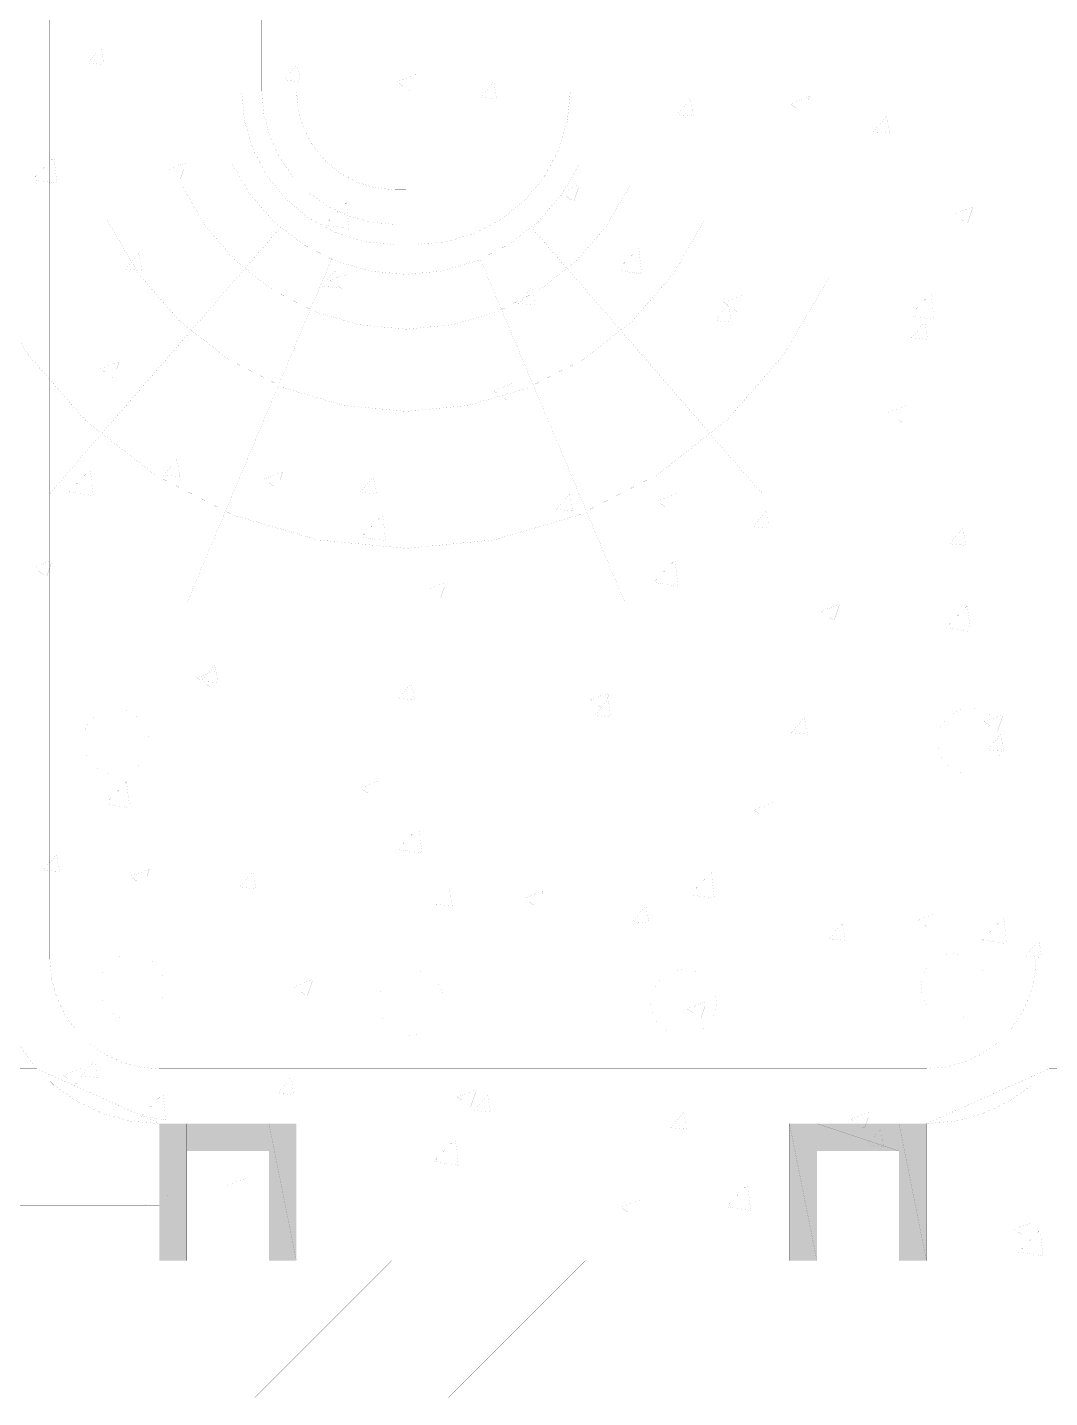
# Model space of a CAD drawing. Header units: millimetres. Extents: x -2171 to 1563, y -1758 to -1505.
# Drawn here: x 1352.864 to 1354.263, y -1615.606 to -1613.73 of the extents above; entities that cross this region are included whole.
import ezdxf

# ---------------------------------------------------------------- set-up
doc = ezdxf.new("R2010")
doc.units = ezdxf.units.MM
doc.linetypes.add('DOT', pattern=[0.025, 0, -0.025])
doc.layers.add('Tablet', color=7, linetype='Continuous', true_color=0x0180ff)

msp = doc.modelspace()

# ---------------------------------------------------------------- hatches: boundary and pattern name
at = {"layer": 'Tablet'}
for points in [[(1353.0822, -1615.4185), (1353.0447, -1615.231), (1353.0447, -1615.4185)], [(1353.0822, -1615.231), (1353.0447, -1615.231), (1353.0822, -1615.4185)], [(1353.1947, -1615.2685), (1353.0822, -1615.231), (1353.0822, -1615.2685)], [(1353.1947, -1615.231), (1353.0822, -1615.231), (1353.1947, -1615.2685)], [(1353.2322, -1615.4185), (1353.1947, -1615.231), (1353.1947, -1615.4185)], [(1353.2322, -1615.231), (1353.1947, -1615.231), (1353.2322, -1615.4185)], [(1353.9447, -1615.4185), (1353.9072, -1615.231), (1353.9072, -1615.4185)], [(1353.9447, -1615.231), (1353.9072, -1615.231), (1353.9447, -1615.4185)], [(1354.0572, -1615.2685), (1353.9447, -1615.231), (1353.9447, -1615.2685)], [(1354.0572, -1615.231), (1353.9447, -1615.231), (1354.0572, -1615.2685)], [(1354.0947, -1615.4185), (1354.0572, -1615.231), (1354.0572, -1615.4185)], [(1354.0947, -1615.231), (1354.0572, -1615.231), (1354.0947, -1615.4185)]]:
    msp.add_hatch(color=1, dxfattribs=at).paths.add_polyline_path(points)

# ---------------------------------------------------------------- linework, layer by layer
at = {"layer": 'Tablet', "color": 1}
for points in [[(1353.1572, -1611.6685, 0.00006, 0.00006, 0), (1352.6322, -1611.6685, 0.00006, 0.00006, 0), (1352.6322, -1614.2935, 0.00006, 0.00006, 0), (1350.3822, -1614.2935, 0.00006, 0.00006, 0), (1350.3822, -1615.4185, 0.00006, 0.00006, 0), (1353.1572, -1615.4185, 0.00006, 0.00006, 0), (1353.6072, -1615.4185, 0.00006, 0.00006, 0), (1356.7572, -1615.4185, 0.00006, 0.00006, 0), (1356.7572, -1614.2935, 0.00006, 0.00006, 0), (1354.5072, -1614.2935, 0.00006, 0.00006, 0), (1354.5072, -1611.6685, 0.00006, 0.00006, 0), (1353.6072, -1611.6685, 0.00006, 0.00006, 0)], [(1353.0822, -1615.231, 0.000075, 0.000075, 0), (1353.0447, -1615.231, 0.000075, 0.000075, 0), (1353.0822, -1615.4185, 0.000075, 0.000075, 0)], [(1353.1947, -1615.231, 0.000075, 0.000075, 0), (1353.0822, -1615.231, 0.000075, 0.000075, 0), (1353.1947, -1615.2685, 0.000075, 0.000075, 0)], [(1353.2322, -1615.231, 0.000075, 0.000075, 0), (1353.1947, -1615.231, 0.000075, 0.000075, 0), (1353.2322, -1615.4185, 0.000075, 0.000075, 0)], [(1353.9447, -1615.231, 0.000075, 0.000075, 0), (1353.9072, -1615.231, 0.000075, 0.000075, 0), (1353.9447, -1615.4185, 0.000075, 0.000075, 0)], [(1354.0572, -1615.231, 0.000075, 0.000075, 0), (1353.9447, -1615.231, 0.000075, 0.000075, 0), (1354.0572, -1615.2685, 0.000075, 0.000075, 0)], [(1354.0947, -1615.231, 0.000075, 0.000075, 0), (1354.0572, -1615.231, 0.000075, 0.000075, 0), (1354.0947, -1615.4185, 0.000075, 0.000075, 0)]]:
    msp.add_lwpolyline(points, format="xyseb", dxfattribs=at)
at = {"layer": 'Tablet', "color": 7}
for points in [[(1352.8763, -1611.9318, 0.00006, 0.00006, 0), (1352.8521, -1611.9646, 0.00006, 0.00006, 0), (1352.8343, -1612.0012, 0.00006, 0.00006, 0), (1352.8234, -1612.0404, 0.00006, 0.00006, 0), (1352.8197, -1612.081, 0.00006, 0.00006, 0), (1352.8197, -1615.006, 0.00006, 0.00006, 0), (1352.8231, -1615.0451, 0.00006, 0.00006, 0), (1352.8333, -1615.0829, 0.00006, 0.00006, 0), (1352.8498, -1615.1185, 0.00006, 0.00006, 0), (1352.8723, -1615.1506, 0.00006, 0.00006, 0), (1352.9001, -1615.1783, 0.00006, 0.00006, 0), (1352.9322, -1615.2008, 0.00006, 0.00006, 0), (1352.9677, -1615.2174, 0.00006, 0.00006, 0), (1353.0056, -1615.2276, 0.00006, 0.00006, 0), (1353.0447, -1615.231, 0.00006, 0.00006, 0), (1354.0947, -1615.231, 0.00006, 0.00006, 0), (1354.1338, -1615.2276, 0.00006, 0.00006, 0), (1354.1716, -1615.2174, 0.00006, 0.00006, 0), (1354.2072, -1615.2008, 0.00006, 0.00006, 0), (1354.2393, -1615.1783, 0.00006, 0.00006, 0), (1354.267, -1615.1506, 0.00006, 0.00006, 0)], [(1354.2447, -1612.081, 0.00006, 0.00006, 0), (1354.2447, -1615.006, 0.00006, 0.00006, 0), (1354.2424, -1615.032, 0.00006, 0.00006, 0), (1354.2356, -1615.0573, 0.00006, 0.00006, 0), (1354.2246, -1615.081, 0.00006, 0.00006, 0), (1354.2096, -1615.1024, 0.00006, 0.00006, 0), (1354.1911, -1615.1209, 0.00006, 0.00006, 0), (1354.1697, -1615.1359, 0.00006, 0.00006, 0), (1354.146, -1615.1469, 0.00006, 0.00006, 0), (1354.1207, -1615.1537, 0.00006, 0.00006, 0), (1354.0947, -1615.156, 0.00006, 0.00006, 0), (1353.0447, -1615.156, 0.00006, 0.00006, 0), (1353.0186, -1615.1537, 0.00006, 0.00006, 0), (1352.9934, -1615.1469, 0.00006, 0.00006, 0), (1352.9697, -1615.1359, 0.00006, 0.00006, 0), (1352.9483, -1615.1209, 0.00006, 0.00006, 0), (1352.9298, -1615.1024, 0.00006, 0.00006, 0), (1352.9148, -1615.081, 0.00006, 0.00006, 0), (1352.9037, -1615.0573, 0.00006, 0.00006, 0), (1352.897, -1615.032, 0.00006, 0.00006, 0), (1352.8947, -1615.006, 0.00006, 0.00006, 0), (1352.8947, -1612.081, 0.00006, 0.00006, 0)], [(1353.6072, -1612.4281, 0.00006, 0.00006, 0), (1353.6072, -1613.8177, 0.00006, 0.00006, 0), (1353.6031, -1613.8587, 0.00006, 0.00006, 0), (1353.5912, -1613.8981, 0.00006, 0.00006, 0), (1353.5718, -1613.9344, 0.00006, 0.00006, 0), (1353.5457, -1613.9662, 0.00006, 0.00006, 0), (1353.5139, -1613.9923, 0.00006, 0.00006, 0), (1353.4775, -1614.0117, 0.00006, 0.00006, 0), (1353.4382, -1614.0237, 0.00006, 0.00006, 0), (1353.3972, -1614.0277, 0.00006, 0.00006, 0), (1353.3822, -1614.0277, 0.00006, 0.00006, 0), (1353.3672, -1614.0277, 0.00006, 0.00006, 0), (1353.3262, -1614.0237, 0.00006, 0.00006, 0), (1353.2868, -1614.0117, 0.00006, 0.00006, 0), (1353.2505, -1613.9923, 0.00006, 0.00006, 0), (1353.2187, -1613.9662, 0.00006, 0.00006, 0), (1353.1926, -1613.9344, 0.00006, 0.00006, 0), (1353.1732, -1613.8981, 0.00006, 0.00006, 0), (1353.1612, -1613.8587, 0.00006, 0.00006, 0), (1353.1572, -1613.8177, 0.00006, 0.00006, 0), (1353.1572, -1612.5084, 0.00006, 0.00006, 0)], [(1353.3822, -1614, 0.00006, 0.00006, 0), (1353.3672, -1614, 0.00006, 0.00006, 0), (1353.3355, -1613.9972, 0.00006, 0.00006, 0), (1353.3049, -1613.989, 0.00006, 0.00006, 0), (1353.2761, -1613.9756, 0.00006, 0.00006, 0), (1353.25, -1613.9573, 0.00006, 0.00006, 0), (1353.2276, -1613.9349, 0.00006, 0.00006, 0), (1353.2094, -1613.9089, 0.00006, 0.00006, 0), (1353.1959, -1613.8801, 0.00006, 0.00006, 0), (1353.1877, -1613.8494, 0.00006, 0.00006, 0), (1353.1849, -1613.8177, 0.00006, 0.00006, 0), (1353.1849, -1612.5362, 0.00006, 0.00006, 0)], [(1353.3822, -1613.9527, 0.00006, 0.00006, 0), (1353.3672, -1613.9527, 0.00006, 0.00006, 0), (1353.3408, -1613.9501, 0.00006, 0.00006, 0), (1353.3155, -1613.9425, 0.00006, 0.00006, 0), (1353.2922, -1613.93, 0.00006, 0.00006, 0), (1353.2717, -1613.9132, 0.00006, 0.00006, 0), (1353.2549, -1613.8927, 0.00006, 0.00006, 0), (1353.2425, -1613.8694, 0.00006, 0.00006, 0), (1353.2348, -1613.8441, 0.00006, 0.00006, 0), (1353.2322, -1613.8177, 0.00006, 0.00006, 0), (1353.2322, -1612.5834, 0.00006, 0.00006, 0)], [(1354.2447, -1614.481, 0.00006, 0.00006, 0), (1352.8947, -1614.481, 0.00006, 0.00006, 0)], [(1354.2447, -1614.556, 0.00006, 0.00006, 0), (1352.8947, -1614.556, 0.00006, 0.00006, 0)]]:
    msp.add_lwpolyline(points, format="xyseb", dxfattribs=at)
at = {"layer": 'Tablet', "color": 86}
msp.add_lwpolyline([(1351.4322, -1612.4935, 0.000045, 0.000045, 0), (1351.6947, -1612.4935, 0.000045, 0.000045, 0), (1352.8197, -1615.3435, 0.000045, 0.000045, 0), (1353.0447, -1615.3435, 0.000045, 0.000045, 0)], format="xyseb", dxfattribs=at)
at = {"layer": 'Tablet', "color": 8}
for points in [[(1352.9644, -1613.7576, 0.000045, 0.000045, 0), (1352.9464, -1613.7791, 0.000045, 0.000045, 0)], [(1352.9644, -1613.7576, 0.000045, 0.000045, 0), (1352.9688, -1613.7811, 0.000045, 0.000045, 0)], [(1352.9688, -1613.7811, 0.000045, 0.000045, 0), (1352.9464, -1613.7791, 0.000045, 0.000045, 0)], [(1353.2334, -1613.7811, 0.000045, 0.000045, 0), (1353.2153, -1613.8027, 0.000045, 0.000045, 0)], [(1353.2334, -1613.7811, 0.000045, 0.000045, 0), (1353.2377, -1613.8046, 0.000045, 0.000045, 0)], [(1353.2377, -1613.8046, 0.000045, 0.000045, 0), (1353.2153, -1613.8027, 0.000045, 0.000045, 0)], [(1353.3958, -1613.7949, 0.000045, 0.000045, 0), (1353.3695, -1613.805, 0.000045, 0.000045, 0)], [(1353.3881, -1613.8176, 0.000045, 0.000045, 0), (1353.3695, -1613.805, 0.000045, 0.000045, 0)], [(1353.3958, -1613.7949, 0.000045, 0.000045, 0), (1353.3882, -1613.8176, 0.000045, 0.000045, 0)], [(1353.5024, -1613.8047, 0.000045, 0.000045, 0), (1353.4843, -1613.8262, 0.000045, 0.000045, 0)], [(1353.5024, -1613.8047, 0.000045, 0.000045, 0), (1353.5067, -1613.8282, 0.000045, 0.000045, 0)], [(1353.5067, -1613.8282, 0.000045, 0.000045, 0), (1353.4843, -1613.8262, 0.000045, 0.000045, 0)], [(1353.9347, -1613.825, 0.000045, 0.000045, 0), (1353.9084, -1613.835, 0.000045, 0.000045, 0)], [(1353.9347, -1613.825, 0.000045, 0.000045, 0), (1353.9271, -1613.8476, 0.000045, 0.000045, 0)], [(1353.7714, -1613.8282, 0.000045, 0.000045, 0), (1353.7533, -1613.8497, 0.000045, 0.000045, 0)], [(1353.7714, -1613.8282, 0.000045, 0.000045, 0), (1353.7757, -1613.8517, 0.000045, 0.000045, 0)], [(1353.9271, -1613.8476, 0.000045, 0.000045, 0), (1353.9084, -1613.835, 0.000045, 0.000045, 0)], [(1353.7757, -1613.8517, 0.000045, 0.000045, 0), (1353.7533, -1613.8497, 0.000045, 0.000045, 0)], [(1354.0403, -1613.8517, 0.000045, 0.000045, 0), (1354.0222, -1613.8733, 0.000045, 0.000045, 0)], [(1354.0403, -1613.8517, 0.000045, 0.000045, 0), (1354.0447, -1613.8752, 0.000045, 0.000045, 0)], [(1354.0447, -1613.8752, 0.000045, 0.000045, 0), (1354.0222, -1613.8733, 0.000045, 0.000045, 0)], [(1352.9003, -1613.9082, 0.000045, 0.000045, 0), (1352.8711, -1613.9386, 0.000045, 0.000045, 0)], [(1352.9003, -1613.9082, 0.000045, 0.000045, 0), (1352.9045, -1613.9438, 0.000045, 0.000045, 0)], [(1353.0807, -1613.9159, 0.000045, 0.000045, 0), (1353.0544, -1613.926, 0.000045, 0.000045, 0)], [(1353.0807, -1613.9159, 0.000045, 0.000045, 0), (1353.0731, -1613.9385, 0.000045, 0.000045, 0)], [(1352.9045, -1613.9438, 0.000045, 0.000045, 0), (1352.8711, -1613.9386, 0.000045, 0.000045, 0)], [(1353.0731, -1613.9385, 0.000045, 0.000045, 0), (1353.0544, -1613.926, 0.000045, 0.000045, 0)], [(1353.6196, -1613.9459, 0.000045, 0.000045, 0), (1353.5933, -1613.956, 0.000045, 0.000045, 0)], [(1353.612, -1613.9686, 0.000045, 0.000045, 0), (1353.5933, -1613.956, 0.000045, 0.000045, 0)], [(1353.6196, -1613.9459, 0.000045, 0.000045, 0), (1353.612, -1613.9686, 0.000045, 0.000045, 0)], [(1353.3006, -1613.9702, 0.000045, 0.000045, 0), (1353.2713, -1614.0007, 0.000045, 0.000045, 0)], [(1353.3006, -1613.9702, 0.000045, 0.000045, 0), (1353.3047, -1614.0059, 0.000045, 0.000045, 0)], [(1354.1585, -1613.9759, 0.000045, 0.000045, 0), (1354.1323, -1613.986, 0.000045, 0.000045, 0)], [(1354.1585, -1613.9759, 0.000045, 0.000045, 0), (1354.1509, -1613.9986, 0.000045, 0.000045, 0)], [(1354.1509, -1613.9986, 0.000045, 0.000045, 0), (1354.1323, -1613.986, 0.000045, 0.000045, 0)], [(1353.3047, -1614.0059, 0.000045, 0.000045, 0), (1353.2713, -1614.0007, 0.000045, 0.000045, 0)], [(1353.7008, -1614.0323, 0.000045, 0.000045, 0), (1353.6716, -1614.0628, 0.000045, 0.000045, 0)], [(1353.7008, -1614.0323, 0.000045, 0.000045, 0), (1353.7049, -1614.0679, 0.000045, 0.000045, 0)], [(1353.0165, -1614.0397, 0.000045, 0.000045, 0), (1352.9984, -1614.0612, 0.000045, 0.000045, 0)], [(1353.0165, -1614.0397, 0.000045, 0.000045, 0), (1353.0208, -1614.0632, 0.000045, 0.000045, 0)], [(1353.0208, -1614.0632, 0.000045, 0.000045, 0), (1352.9984, -1614.0612, 0.000045, 0.000045, 0)], [(1353.2854, -1614.0632, 0.000045, 0.000045, 0), (1353.2674, -1614.0847, 0.000045, 0.000045, 0)], [(1353.3045, -1614.0669, 0.000045, 0.000045, 0), (1353.2783, -1614.0769, 0.000045, 0.000045, 0)], [(1353.2854, -1614.0632, 0.000045, 0.000045, 0), (1353.2898, -1614.0867, 0.000045, 0.000045, 0)], [(1353.3045, -1614.0669, 0.000045, 0.000045, 0), (1353.2969, -1614.0895, 0.000045, 0.000045, 0)], [(1353.7049, -1614.0679, 0.000045, 0.000045, 0), (1353.6716, -1614.0628, 0.000045, 0.000045, 0)], [(1353.2898, -1614.0867, 0.000045, 0.000045, 0), (1353.2674, -1614.0847, 0.000045, 0.000045, 0)], [(1353.2969, -1614.0895, 0.000045, 0.000045, 0), (1353.2783, -1614.0769, 0.000045, 0.000045, 0)], [(1353.5544, -1614.0867, 0.000045, 0.000045, 0), (1353.5363, -1614.1083, 0.000045, 0.000045, 0)], [(1353.5544, -1614.0867, 0.000045, 0.000045, 0), (1353.5588, -1614.1102, 0.000045, 0.000045, 0)], [(1353.8434, -1614.0969, 0.000045, 0.000045, 0), (1353.8172, -1614.107, 0.000045, 0.000045, 0)], [(1353.8358, -1614.1196, 0.000045, 0.000045, 0), (1353.8172, -1614.107, 0.000045, 0.000045, 0)], [(1353.8434, -1614.0969, 0.000045, 0.000045, 0), (1353.8358, -1614.1196, 0.000045, 0.000045, 0)], [(1354.101, -1614.0944, 0.000045, 0.000045, 0), (1354.0718, -1614.1248, 0.000045, 0.000045, 0)], [(1354.101, -1614.0944, 0.000045, 0.000045, 0), (1354.1051, -1614.13, 0.000045, 0.000045, 0)], [(1353.5587, -1614.1102, 0.000045, 0.000045, 0), (1353.5363, -1614.1083, 0.000045, 0.000045, 0)], [(1353.8234, -1614.1103, 0.000045, 0.000045, 0), (1353.8053, -1614.1318, 0.000045, 0.000045, 0)], [(1353.8234, -1614.1103, 0.000045, 0.000045, 0), (1353.8277, -1614.1338, 0.000045, 0.000045, 0)], [(1354.1051, -1614.13, 0.000045, 0.000045, 0), (1354.0718, -1614.1248, 0.000045, 0.000045, 0)], [(1353.8277, -1614.1338, 0.000045, 0.000045, 0), (1353.8053, -1614.1318, 0.000045, 0.000045, 0)], [(1354.0924, -1614.1338, 0.000045, 0.000045, 0), (1354.0743, -1614.1553, 0.000045, 0.000045, 0)], [(1354.0924, -1614.1338, 0.000045, 0.000045, 0), (1354.0967, -1614.1573, 0.000045, 0.000045, 0)], [(1354.0967, -1614.1573, 0.000045, 0.000045, 0), (1354.0743, -1614.1553, 0.000045, 0.000045, 0)], [(1352.9894, -1614.1878, 0.000045, 0.000045, 0), (1352.9632, -1614.1979, 0.000045, 0.000045, 0)], [(1352.9818, -1614.2105, 0.000045, 0.000045, 0), (1352.9632, -1614.1979, 0.000045, 0.000045, 0)], [(1352.9894, -1614.1878, 0.000045, 0.000045, 0), (1352.9818, -1614.2105, 0.000045, 0.000045, 0)], [(1353.5283, -1614.2178, 0.000045, 0.000045, 0), (1353.5021, -1614.2279, 0.000045, 0.000045, 0)], [(1353.5284, -1614.2178, 0.000045, 0.000045, 0), (1353.5208, -1614.2405, 0.000045, 0.000045, 0)], [(1353.5207, -1614.2405, 0.000045, 0.000045, 0), (1353.5021, -1614.2279, 0.000045, 0.000045, 0)], [(1354.0673, -1614.2479, 0.000045, 0.000045, 0), (1354.041, -1614.258, 0.000045, 0.000045, 0)], [(1354.0597, -1614.2705, 0.000045, 0.000045, 0), (1354.041, -1614.258, 0.000045, 0.000045, 0)], [(1354.0673, -1614.2479, 0.000045, 0.000045, 0), (1354.0597, -1614.2705, 0.000045, 0.000045, 0)], [(1353.0685, -1614.3217, 0.000045, 0.000045, 0), (1353.0504, -1614.3433, 0.000045, 0.000045, 0)], [(1353.0685, -1614.3217, 0.000045, 0.000045, 0), (1353.0728, -1614.3452, 0.000045, 0.000045, 0)], [(1352.9501, -1614.3355, 0.000045, 0.000045, 0), (1352.9208, -1614.366, 0.000045, 0.000045, 0)], [(1352.9501, -1614.3355, 0.000045, 0.000045, 0), (1352.9542, -1614.3712, 0.000045, 0.000045, 0)], [(1353.0728, -1614.3452, 0.000045, 0.000045, 0), (1353.0504, -1614.3433, 0.000045, 0.000045, 0)], [(1353.2133, -1614.3388, 0.000045, 0.000045, 0), (1353.187, -1614.3489, 0.000045, 0.000045, 0)], [(1353.2057, -1614.3615, 0.000045, 0.000045, 0), (1353.187, -1614.3489, 0.000045, 0.000045, 0)], [(1353.2133, -1614.3388, 0.000045, 0.000045, 0), (1353.2057, -1614.3615, 0.000045, 0.000045, 0)], [(1353.3375, -1614.3453, 0.000045, 0.000045, 0), (1353.3194, -1614.3668, 0.000045, 0.000045, 0)], [(1353.3375, -1614.3453, 0.000045, 0.000045, 0), (1353.3418, -1614.3688, 0.000045, 0.000045, 0)], [(1352.9542, -1614.3712, 0.000045, 0.000045, 0), (1352.9208, -1614.366, 0.000045, 0.000045, 0)], [(1353.3418, -1614.3688, 0.000045, 0.000045, 0), (1353.3194, -1614.3668, 0.000045, 0.000045, 0)], [(1353.6064, -1614.3688, 0.000045, 0.000045, 0), (1353.5884, -1614.3903, 0.000045, 0.000045, 0)], [(1353.6064, -1614.3688, 0.000045, 0.000045, 0), (1353.6108, -1614.3923, 0.000045, 0.000045, 0)], [(1353.7522, -1614.3688, 0.000045, 0.000045, 0), (1353.7259, -1614.3789, 0.000045, 0.000045, 0)], [(1353.7522, -1614.3688, 0.000045, 0.000045, 0), (1353.7446, -1614.3915, 0.000045, 0.000045, 0)], [(1353.7446, -1614.3915, 0.000045, 0.000045, 0), (1353.7259, -1614.3789, 0.000045, 0.000045, 0)], [(1353.3503, -1614.3976, 0.000045, 0.000045, 0), (1353.3211, -1614.4281, 0.000045, 0.000045, 0)], [(1353.3503, -1614.3976, 0.000045, 0.000045, 0), (1353.3544, -1614.4332, 0.000045, 0.000045, 0)], [(1353.6108, -1614.3923, 0.000045, 0.000045, 0), (1353.5884, -1614.3903, 0.000045, 0.000045, 0)], [(1353.8754, -1614.3923, 0.000045, 0.000045, 0), (1353.8573, -1614.4139, 0.000045, 0.000045, 0)], [(1353.8754, -1614.3923, 0.000045, 0.000045, 0), (1353.8798, -1614.4158, 0.000045, 0.000045, 0)], [(1353.8798, -1614.4158, 0.000045, 0.000045, 0), (1353.8573, -1614.4139, 0.000045, 0.000045, 0)], [(1354.1444, -1614.4159, 0.000045, 0.000045, 0), (1354.1263, -1614.4374, 0.000045, 0.000045, 0)], [(1354.1444, -1614.4159, 0.000045, 0.000045, 0), (1354.1487, -1614.4394, 0.000045, 0.000045, 0)], [(1353.3544, -1614.4332, 0.000045, 0.000045, 0), (1353.3211, -1614.4281, 0.000045, 0.000045, 0)], [(1354.1487, -1614.4394, 0.000045, 0.000045, 0), (1354.1263, -1614.4374, 0.000045, 0.000045, 0)], [(1352.8982, -1614.4597, 0.000045, 0.000045, 0), (1352.8719, -1614.4698, 0.000045, 0.000045, 0)], [(1352.8982, -1614.4597, 0.000045, 0.000045, 0), (1352.8906, -1614.4824, 0.000045, 0.000045, 0)], [(1353.7505, -1614.4597, 0.000045, 0.000045, 0), (1353.7213, -1614.4901, 0.000045, 0.000045, 0)], [(1353.7505, -1614.4597, 0.000045, 0.000045, 0), (1353.7546, -1614.4953, 0.000045, 0.000045, 0)], [(1352.8906, -1614.4824, 0.000045, 0.000045, 0), (1352.8719, -1614.4698, 0.000045, 0.000045, 0)], [(1353.4371, -1614.4898, 0.000045, 0.000045, 0), (1353.4108, -1614.4999, 0.000045, 0.000045, 0)], [(1353.4295, -1614.5124, 0.000045, 0.000045, 0), (1353.4108, -1614.4999, 0.000045, 0.000045, 0)], [(1353.4371, -1614.4898, 0.000045, 0.000045, 0), (1353.4295, -1614.5124, 0.000045, 0.000045, 0)], [(1353.7546, -1614.4953, 0.000045, 0.000045, 0), (1353.7213, -1614.4901, 0.000045, 0.000045, 0)], [(1353.976, -1614.5198, 0.000045, 0.000045, 0), (1353.9498, -1614.5299, 0.000045, 0.000045, 0)], [(1353.976, -1614.5198, 0.000045, 0.000045, 0), (1353.9684, -1614.5425, 0.000045, 0.000045, 0)], [(1353.9684, -1614.5425, 0.000045, 0.000045, 0), (1353.9498, -1614.5299, 0.000045, 0.000045, 0)], [(1354.1507, -1614.5218, 0.000045, 0.000045, 0), (1354.1215, -1614.5522, 0.000045, 0.000045, 0)], [(1354.1507, -1614.5217, 0.000045, 0.000045, 0), (1354.1548, -1614.5574, 0.000045, 0.000045, 0)], [(1354.1548, -1614.5574, 0.000045, 0.000045, 0), (1354.1215, -1614.5522, 0.000045, 0.000045, 0)], [(1353.122, -1614.6107, 0.000045, 0.000045, 0), (1353.0958, -1614.6208, 0.000045, 0.000045, 0)], [(1353.1205, -1614.6038, 0.000045, 0.000045, 0), (1353.1025, -1614.6254, 0.000045, 0.000045, 0)], [(1353.122, -1614.6107, 0.000045, 0.000045, 0), (1353.1144, -1614.6334, 0.000045, 0.000045, 0)], [(1353.1205, -1614.6038, 0.000045, 0.000045, 0), (1353.1249, -1614.6273, 0.000045, 0.000045, 0)], [(1353.1144, -1614.6334, 0.000045, 0.000045, 0), (1353.0958, -1614.6208, 0.000045, 0.000045, 0)], [(1353.1249, -1614.6273, 0.000045, 0.000045, 0), (1353.1025, -1614.6254, 0.000045, 0.000045, 0)], [(1353.3895, -1614.6273, 0.000045, 0.000045, 0), (1353.3714, -1614.6489, 0.000045, 0.000045, 0)], [(1353.3895, -1614.6273, 0.000045, 0.000045, 0), (1353.3938, -1614.6508, 0.000045, 0.000045, 0)], [(1353.3938, -1614.6508, 0.000045, 0.000045, 0), (1353.3714, -1614.6489, 0.000045, 0.000045, 0)], [(1353.6609, -1614.6408, 0.000045, 0.000045, 0), (1353.6347, -1614.6508, 0.000045, 0.000045, 0)], [(1353.6533, -1614.6634, 0.000045, 0.000045, 0), (1353.6347, -1614.6508, 0.000045, 0.000045, 0)], [(1353.6585, -1614.6509, 0.000045, 0.000045, 0), (1353.6404, -1614.6724, 0.000045, 0.000045, 0)], [(1353.661, -1614.6408, 0.000045, 0.000045, 0), (1353.6533, -1614.6634, 0.000045, 0.000045, 0)], [(1353.6585, -1614.6509, 0.000045, 0.000045, 0), (1353.6628, -1614.6744, 0.000045, 0.000045, 0)], [(1353.6628, -1614.6744, 0.000045, 0.000045, 0), (1353.6404, -1614.6724, 0.000045, 0.000045, 0)], [(1353.9274, -1614.6744, 0.000045, 0.000045, 0), (1353.9094, -1614.696, 0.000045, 0.000045, 0)], [(1353.9275, -1614.6744, 0.000045, 0.000045, 0), (1353.9318, -1614.6979, 0.000045, 0.000045, 0)], [(1354.1999, -1614.6708, 0.000045, 0.000045, 0), (1354.1736, -1614.6809, 0.000045, 0.000045, 0)], [(1354.1923, -1614.6935, 0.000045, 0.000045, 0), (1354.1736, -1614.6809, 0.000045, 0.000045, 0)], [(1354.1999, -1614.6708, 0.000045, 0.000045, 0), (1354.1923, -1614.6935, 0.000045, 0.000045, 0)], [(1353.9318, -1614.6979, 0.000045, 0.000045, 0), (1353.9094, -1614.696, 0.000045, 0.000045, 0)], [(1354.1964, -1614.6979, 0.000045, 0.000045, 0), (1354.1783, -1614.7195, 0.000045, 0.000045, 0)], [(1354.1964, -1614.6979, 0.000045, 0.000045, 0), (1354.2008, -1614.7214, 0.000045, 0.000045, 0)], [(1354.2008, -1614.7214, 0.000045, 0.000045, 0), (1354.1783, -1614.7195, 0.000045, 0.000045, 0)], [(1352.9998, -1614.7629, 0.000045, 0.000045, 0), (1352.9706, -1614.7933, 0.000045, 0.000045, 0)], [(1352.9998, -1614.7629, 0.000045, 0.000045, 0), (1353.0039, -1614.7985, 0.000045, 0.000045, 0)], [(1353.3459, -1614.7617, 0.000045, 0.000045, 0), (1353.3196, -1614.7718, 0.000045, 0.000045, 0)], [(1353.3459, -1614.7617, 0.000045, 0.000045, 0), (1353.3383, -1614.7844, 0.000045, 0.000045, 0)], [(1353.3383, -1614.7844, 0.000045, 0.000045, 0), (1353.3196, -1614.7718, 0.000045, 0.000045, 0)], [(1353.0039, -1614.7985, 0.000045, 0.000045, 0), (1352.9706, -1614.7933, 0.000045, 0.000045, 0)], [(1353.8848, -1614.7917, 0.000045, 0.000045, 0), (1353.8585, -1614.8018, 0.000045, 0.000045, 0)], [(1353.8772, -1614.8144, 0.000045, 0.000045, 0), (1353.8585, -1614.8018, 0.000045, 0.000045, 0)], [(1353.8848, -1614.7917, 0.000045, 0.000045, 0), (1353.8772, -1614.8144, 0.000045, 0.000045, 0)], [(1353.4, -1614.825, 0.000045, 0.000045, 0), (1353.3708, -1614.8554, 0.000045, 0.000045, 0)], [(1353.4, -1614.825, 0.000045, 0.000045, 0), (1353.4041, -1614.8606, 0.000045, 0.000045, 0)], [(1353.4041, -1614.8606, 0.000045, 0.000045, 0), (1353.3708, -1614.8554, 0.000045, 0.000045, 0)], [(1352.9036, -1614.8624, 0.000045, 0.000045, 0), (1352.8855, -1614.8839, 0.000045, 0.000045, 0)], [(1352.9036, -1614.8623, 0.000045, 0.000045, 0), (1352.9079, -1614.8859, 0.000045, 0.000045, 0)], [(1352.9079, -1614.8859, 0.000045, 0.000045, 0), (1352.8855, -1614.8839, 0.000045, 0.000045, 0)], [(1353.0308, -1614.8827, 0.000045, 0.000045, 0), (1353.0045, -1614.8927, 0.000045, 0.000045, 0)], [(1353.0232, -1614.9053, 0.000045, 0.000045, 0), (1353.0045, -1614.8927, 0.000045, 0.000045, 0)], [(1353.0308, -1614.8827, 0.000045, 0.000045, 0), (1353.0232, -1614.9053, 0.000045, 0.000045, 0)], [(1353.1726, -1614.8859, 0.000045, 0.000045, 0), (1353.1545, -1614.9074, 0.000045, 0.000045, 0)], [(1353.1726, -1614.8859, 0.000045, 0.000045, 0), (1353.1769, -1614.9094, 0.000045, 0.000045, 0)], [(1353.8002, -1614.887, 0.000045, 0.000045, 0), (1353.771, -1614.9175, 0.000045, 0.000045, 0)], [(1353.8002, -1614.887, 0.000045, 0.000045, 0), (1353.8043, -1614.9227, 0.000045, 0.000045, 0)], [(1353.1769, -1614.9094, 0.000045, 0.000045, 0), (1353.1545, -1614.9074, 0.000045, 0.000045, 0)], [(1353.4415, -1614.9094, 0.000045, 0.000045, 0), (1353.4235, -1614.931, 0.000045, 0.000045, 0)], [(1353.4415, -1614.9094, 0.000045, 0.000045, 0), (1353.4459, -1614.9329, 0.000045, 0.000045, 0)], [(1353.5697, -1614.9127, 0.000045, 0.000045, 0), (1353.5434, -1614.9228, 0.000045, 0.000045, 0)], [(1353.5697, -1614.9127, 0.000045, 0.000045, 0), (1353.5621, -1614.9353, 0.000045, 0.000045, 0)], [(1353.4459, -1614.9329, 0.000045, 0.000045, 0), (1353.4235, -1614.931, 0.000045, 0.000045, 0)], [(1353.5621, -1614.9354, 0.000045, 0.000045, 0), (1353.5434, -1614.9228, 0.000045, 0.000045, 0)], [(1353.7105, -1614.9329, 0.000045, 0.000045, 0), (1353.6924, -1614.9545, 0.000045, 0.000045, 0)], [(1353.7105, -1614.9329, 0.000045, 0.000045, 0), (1353.7148, -1614.9564, 0.000045, 0.000045, 0)], [(1353.8043, -1614.9227, 0.000045, 0.000045, 0), (1353.771, -1614.9175, 0.000045, 0.000045, 0)], [(1354.1086, -1614.9427, 0.000045, 0.000045, 0), (1354.0824, -1614.9528, 0.000045, 0.000045, 0)], [(1354.1086, -1614.9427, 0.000045, 0.000045, 0), (1354.101, -1614.9654, 0.000045, 0.000045, 0)], [(1354.2004, -1614.9491, 0.000045, 0.000045, 0), (1354.1712, -1614.9796, 0.000045, 0.000045, 0)], [(1354.2004, -1614.9491, 0.000045, 0.000045, 0), (1354.2046, -1614.9847, 0.000045, 0.000045, 0)], [(1353.7148, -1614.9565, 0.000045, 0.000045, 0), (1353.6924, -1614.9545, 0.000045, 0.000045, 0)], [(1353.9795, -1614.9565, 0.000045, 0.000045, 0), (1353.9614, -1614.978, 0.000045, 0.000045, 0)], [(1353.9795, -1614.9565, 0.000045, 0.000045, 0), (1353.9838, -1614.98, 0.000045, 0.000045, 0)], [(1354.101, -1614.9654, 0.000045, 0.000045, 0), (1354.0824, -1614.9528, 0.000045, 0.000045, 0)], [(1353.9838, -1614.98, 0.000045, 0.000045, 0), (1353.9614, -1614.978, 0.000045, 0.000045, 0)], [(1354.2046, -1614.9847, 0.000045, 0.000045, 0), (1354.1712, -1614.9796, 0.000045, 0.000045, 0)], [(1354.2485, -1614.98, 0.000045, 0.000045, 0), (1354.2304, -1615.0016, 0.000045, 0.000045, 0)], [(1354.2485, -1614.98, 0.000045, 0.000045, 0), (1354.2528, -1615.0035, 0.000045, 0.000045, 0)], [(1354.2528, -1615.0035, 0.000045, 0.000045, 0), (1354.2304, -1615.0016, 0.000045, 0.000045, 0)], [(1353.2546, -1615.0336, 0.000045, 0.000045, 0), (1353.2284, -1615.0437, 0.000045, 0.000045, 0)], [(1353.247, -1615.0563, 0.000045, 0.000045, 0), (1353.2284, -1615.0437, 0.000045, 0.000045, 0)], [(1353.2546, -1615.0336, 0.000045, 0.000045, 0), (1353.247, -1615.0563, 0.000045, 0.000045, 0)], [(1353.7935, -1615.0637, 0.000045, 0.000045, 0), (1353.7673, -1615.0738, 0.000045, 0.000045, 0)], [(1353.7935, -1615.0637, 0.000045, 0.000045, 0), (1353.7859, -1615.0863, 0.000045, 0.000045, 0)], [(1353.7859, -1615.0863, 0.000045, 0.000045, 0), (1353.7673, -1615.0738, 0.000045, 0.000045, 0)], [(1352.9395, -1615.1546, 0.000045, 0.000045, 0), (1352.9133, -1615.1647, 0.000045, 0.000045, 0)], [(1352.9395, -1615.1546, 0.000045, 0.000045, 0), (1352.9319, -1615.1772, 0.000045, 0.000045, 0)], [(1352.9556, -1615.1444, 0.000045, 0.000045, 0), (1352.9375, -1615.166, 0.000045, 0.000045, 0)], [(1352.9556, -1615.1444, 0.000045, 0.000045, 0), (1352.96, -1615.1679, 0.000045, 0.000045, 0)], [(1352.9319, -1615.1773, 0.000045, 0.000045, 0), (1352.9133, -1615.1647, 0.000045, 0.000045, 0)], [(1352.96, -1615.1679, 0.000045, 0.000045, 0), (1352.9375, -1615.166, 0.000045, 0.000045, 0)], [(1353.2246, -1615.168, 0.000045, 0.000045, 0), (1353.2065, -1615.1895, 0.000045, 0.000045, 0)], [(1353.2246, -1615.168, 0.000045, 0.000045, 0), (1353.2289, -1615.1915, 0.000045, 0.000045, 0)], [(1353.0495, -1615.1903, 0.000045, 0.000045, 0), (1353.0203, -1615.2207, 0.000045, 0.000045, 0)], [(1353.0495, -1615.1903, 0.000045, 0.000045, 0), (1353.0536, -1615.2259, 0.000045, 0.000045, 0)], [(1353.2289, -1615.1915, 0.000045, 0.000045, 0), (1353.2065, -1615.1895, 0.000045, 0.000045, 0)], [(1353.4785, -1615.1846, 0.000045, 0.000045, 0), (1353.4522, -1615.1947, 0.000045, 0.000045, 0)], [(1353.4709, -1615.2073, 0.000045, 0.000045, 0), (1353.4522, -1615.1947, 0.000045, 0.000045, 0)], [(1353.4785, -1615.1846, 0.000045, 0.000045, 0), (1353.4709, -1615.2073, 0.000045, 0.000045, 0)], [(1353.4936, -1615.1915, 0.000045, 0.000045, 0), (1353.4755, -1615.213, 0.000045, 0.000045, 0)], [(1353.4936, -1615.1915, 0.000045, 0.000045, 0), (1353.4979, -1615.215, 0.000045, 0.000045, 0)], [(1353.4979, -1615.215, 0.000045, 0.000045, 0), (1353.4755, -1615.213, 0.000045, 0.000045, 0)], [(1353.0536, -1615.2259, 0.000045, 0.000045, 0), (1353.0203, -1615.2207, 0.000045, 0.000045, 0)], [(1353.7625, -1615.215, 0.000045, 0.000045, 0), (1353.7445, -1615.2366, 0.000045, 0.000045, 0)], [(1353.7625, -1615.215, 0.000045, 0.000045, 0), (1353.7669, -1615.2385, 0.000045, 0.000045, 0)], [(1354.0174, -1615.2147, 0.000045, 0.000045, 0), (1353.9911, -1615.2247, 0.000045, 0.000045, 0)], [(1354.0098, -1615.2373, 0.000045, 0.000045, 0), (1353.9911, -1615.2247, 0.000045, 0.000045, 0)], [(1354.0174, -1615.2147, 0.000045, 0.000045, 0), (1354.0098, -1615.2373, 0.000045, 0.000045, 0)], [(1353.7669, -1615.2385, 0.000045, 0.000045, 0), (1353.7445, -1615.2366, 0.000045, 0.000045, 0)], [(1354.0315, -1615.2386, 0.000045, 0.000045, 0), (1354.0134, -1615.2601, 0.000045, 0.000045, 0)], [(1354.0315, -1615.2385, 0.000045, 0.000045, 0), (1354.0359, -1615.2621, 0.000045, 0.000045, 0)], [(1353.4497, -1615.2523, 0.000045, 0.000045, 0), (1353.4205, -1615.2828, 0.000045, 0.000045, 0)], [(1353.4497, -1615.2523, 0.000045, 0.000045, 0), (1353.4538, -1615.288, 0.000045, 0.000045, 0)], [(1354.0358, -1615.2621, 0.000045, 0.000045, 0), (1354.0134, -1615.2601, 0.000045, 0.000045, 0)], [(1353.4538, -1615.288, 0.000045, 0.000045, 0), (1353.4205, -1615.2828, 0.000045, 0.000045, 0)], [(1353.1634, -1615.3056, 0.000045, 0.000045, 0), (1353.1371, -1615.3157, 0.000045, 0.000045, 0)], [(1353.1634, -1615.3056, 0.000045, 0.000045, 0), (1353.1558, -1615.3282, 0.000045, 0.000045, 0)], [(1353.1558, -1615.3282, 0.000045, 0.000045, 0), (1353.1371, -1615.3157, 0.000045, 0.000045, 0)], [(1353.8499, -1615.3144, 0.000045, 0.000045, 0), (1353.8207, -1615.3449, 0.000045, 0.000045, 0)], [(1353.8499, -1615.3144, 0.000045, 0.000045, 0), (1353.8541, -1615.35, 0.000045, 0.000045, 0)], [(1353.7023, -1615.3356, 0.000045, 0.000045, 0), (1353.676, -1615.3457, 0.000045, 0.000045, 0)], [(1353.6947, -1615.3583, 0.000045, 0.000045, 0), (1353.676, -1615.3457, 0.000045, 0.000045, 0)], [(1353.7023, -1615.3356, 0.000045, 0.000045, 0), (1353.6947, -1615.3583, 0.000045, 0.000045, 0)], [(1353.8541, -1615.35, 0.000045, 0.000045, 0), (1353.8207, -1615.3449, 0.000045, 0.000045, 0)], [(1354.2412, -1615.3656, 0.000045, 0.000045, 0), (1354.215, -1615.3757, 0.000045, 0.000045, 0)], [(1354.2336, -1615.3883, 0.000045, 0.000045, 0), (1354.215, -1615.3757, 0.000045, 0.000045, 0)], [(1354.2501, -1615.3765, 0.000045, 0.000045, 0), (1354.2209, -1615.4069, 0.000045, 0.000045, 0)], [(1354.2412, -1615.3656, 0.000045, 0.000045, 0), (1354.2336, -1615.3883, 0.000045, 0.000045, 0)], [(1354.2501, -1615.3765, 0.000045, 0.000045, 0), (1354.2543, -1615.4121, 0.000045, 0.000045, 0)], [(1350.3822, -1615.4185, 0.000045, 0.000045, 0), (1356.7572, -1615.4185, 0.000045, 0.000045, 0)], [(1354.2543, -1615.4121, 0.000045, 0.000045, 0), (1354.2209, -1615.4069, 0.000045, 0.000045, 0)]]:
    msp.add_lwpolyline(points, format="xyseb", dxfattribs=at)
at = {"layer": 'Tablet', "color": 7, "linetype": 'DOT'}
for points in [[(1353.6205, -1613.916, 0.00006, 0.00006, 0), (1353.5955, -1613.959, 0.00006, 0.00006, 0), (1353.5628, -1613.9965, 0.00006, 0.00006, 0), (1353.5237, -1614.0271, 0.00006, 0.00006, 0), (1353.4794, -1614.0498, 0.00006, 0.00006, 0), (1353.4317, -1614.0638, 0.00006, 0.00006, 0), (1353.3822, -1614.0685, 0.00006, 0.00006, 0), (1353.3327, -1614.0638, 0.00006, 0.00006, 0), (1353.2849, -1614.0498, 0.00006, 0.00006, 0), (1353.2407, -1614.0271, 0.00006, 0.00006, 0), (1353.2015, -1613.9965, 0.00006, 0.00006, 0), (1353.1689, -1613.959, 0.00006, 0.00006, 0), (1353.1438, -1613.916, 0.00006, 0.00006, 0)], [(1353.6886, -1613.9474, 0.00006, 0.00006, 0), (1353.6564, -1614.0027, 0.00006, 0.00006, 0), (1353.6144, -1614.0509, 0.00006, 0.00006, 0), (1353.5641, -1614.0903, 0.00006, 0.00006, 0), (1353.5072, -1614.1195, 0.00006, 0.00006, 0), (1353.4458, -1614.1374, 0.00006, 0.00006, 0), (1353.3822, -1614.1435, 0.00006, 0.00006, 0), (1353.3185, -1614.1374, 0.00006, 0.00006, 0), (1353.2572, -1614.1195, 0.00006, 0.00006, 0), (1353.2003, -1614.0903, 0.00006, 0.00006, 0), (1353.1499, -1614.0509, 0.00006, 0.00006, 0), (1353.1079, -1614.0027, 0.00006, 0.00006, 0), (1353.0757, -1613.9474, 0.00006, 0.00006, 0)], [(1353.7908, -1613.9946, 0.00006, 0.00006, 0), (1353.7479, -1614.0682, 0.00006, 0.00006, 0), (1353.6918, -1614.1325, 0.00006, 0.00006, 0), (1353.6247, -1614.185, 0.00006, 0.00006, 0), (1353.5489, -1614.224, 0.00006, 0.00006, 0), (1353.4671, -1614.2479, 0.00006, 0.00006, 0), (1353.3822, -1614.256, 0.00006, 0.00006, 0), (1353.2973, -1614.2479, 0.00006, 0.00006, 0), (1353.2155, -1614.224, 0.00006, 0.00006, 0), (1353.1397, -1614.185, 0.00006, 0.00006, 0), (1353.0725, -1614.1325, 0.00006, 0.00006, 0), (1353.0165, -1614.0682, 0.00006, 0.00006, 0), (1352.9736, -1613.9946, 0.00006, 0.00006, 0)], [(1352.8947, -1614.3685, 0.00006, 0.00006, 0), (1353.2103, -1614.0044, 0.00006, 0.00006, 0)], [(1353.8697, -1614.3685, 0.00006, 0.00006, 0), (1353.5541, -1614.0044, 0.00006, 0.00006, 0)], [(1353.0822, -1614.5185, 0.00006, 0.00006, 0), (1353.2803, -1614.0479, 0.00006, 0.00006, 0)], [(1353.6822, -1614.5185, 0.00006, 0.00006, 0), (1353.484, -1614.0479, 0.00006, 0.00006, 0)], [(1353.3822, -1614.5935, 0.00006, 0.00006, 0), (1353.3822, -1614.0685, 0.00006, 0.00006, 0)], [(1353.961, -1614.0731, 0.00006, 0.00006, 0), (1353.9002, -1614.1775, 0.00006, 0.00006, 0), (1353.8209, -1614.2685, 0.00006, 0.00006, 0), (1353.7258, -1614.343, 0.00006, 0.00006, 0), (1353.6183, -1614.3981, 0.00006, 0.00006, 0), (1353.5024, -1614.432, 0.00006, 0.00006, 0), (1353.3822, -1614.4435, 0.00006, 0.00006, 0), (1353.262, -1614.432, 0.00006, 0.00006, 0), (1353.146, -1614.3981, 0.00006, 0.00006, 0), (1353.0386, -1614.343, 0.00006, 0.00006, 0), (1352.9435, -1614.2685, 0.00006, 0.00006, 0), (1352.8641, -1614.1775, 0.00006, 0.00006, 0), (1352.8034, -1614.0731, 0.00006, 0.00006, 0)]]:
    msp.add_lwpolyline(points, format="xyseb", dxfattribs=at)
at = {"layer": 'Tablet', "color": 7}
for points in [[(1352.94, -1614.7075, 0.000009, 0.000009, 0), (1352.9409, -1614.6987, 0.000009, 0.000009, 0), (1352.9434, -1614.6903, 0.000009, 0.000009, 0), (1352.9476, -1614.6825, 0.000009, 0.000009, 0), (1352.9532, -1614.6757, 0.000009, 0.000009, 0), (1352.96, -1614.6701, 0.000009, 0.000009, 0), (1352.9678, -1614.6659, 0.000009, 0.000009, 0), (1352.9762, -1614.6634, 0.000009, 0.000009, 0), (1352.985, -1614.6625, 0.000009, 0.000009, 0), (1352.9938, -1614.6634, 0.000009, 0.000009, 0), (1353.0022, -1614.6659, 0.000009, 0.000009, 0), (1353.01, -1614.6701, 0.000009, 0.000009, 0), (1353.0168, -1614.6757, 0.000009, 0.000009, 0), (1353.0224, -1614.6825, 0.000009, 0.000009, 0), (1353.0266, -1614.6903, 0.000009, 0.000009, 0), (1353.0291, -1614.6987, 0.000009, 0.000009, 0), (1353.03, -1614.7075, 0.000009, 0.000009, 0), (1353.0291, -1614.7163, 0.000009, 0.000009, 0), (1353.0266, -1614.7247, 0.000009, 0.000009, 0), (1353.0224, -1614.7325, 0.000009, 0.000009, 0), (1353.0168, -1614.7393, 0.000009, 0.000009, 0), (1353.01, -1614.7449, 0.000009, 0.000009, 0), (1353.0022, -1614.7491, 0.000009, 0.000009, 0), (1352.9938, -1614.7516, 0.000009, 0.000009, 0), (1352.985, -1614.7525, 0.000009, 0.000009, 0), (1352.9762, -1614.7516, 0.000009, 0.000009, 0), (1352.9678, -1614.7491, 0.000009, 0.000009, 0), (1352.96, -1614.7449, 0.000009, 0.000009, 0), (1352.9532, -1614.7393, 0.000009, 0.000009, 0), (1352.9476, -1614.7325, 0.000009, 0.000009, 0), (1352.9434, -1614.7247, 0.000009, 0.000009, 0), (1352.9409, -1614.7163, 0.000009, 0.000009, 0), (1352.94, -1614.7075, 0.000009, 0.000009, 0)], [(1354.1094, -1614.7075, 0.000009, 0.000009, 0), (1354.1102, -1614.6987, 0.000009, 0.000009, 0), (1354.1128, -1614.6903, 0.000009, 0.000009, 0), (1354.1169, -1614.6825, 0.000009, 0.000009, 0), (1354.1225, -1614.6757, 0.000009, 0.000009, 0), (1354.1294, -1614.6701, 0.000009, 0.000009, 0), (1354.1371, -1614.6659, 0.000009, 0.000009, 0), (1354.1456, -1614.6634, 0.000009, 0.000009, 0), (1354.1544, -1614.6625, 0.000009, 0.000009, 0), (1354.1631, -1614.6634, 0.000009, 0.000009, 0), (1354.1716, -1614.6659, 0.000009, 0.000009, 0), (1354.1794, -1614.6701, 0.000009, 0.000009, 0), (1354.1862, -1614.6757, 0.000009, 0.000009, 0), (1354.1918, -1614.6825, 0.000009, 0.000009, 0), (1354.1959, -1614.6903, 0.000009, 0.000009, 0), (1354.1985, -1614.6987, 0.000009, 0.000009, 0), (1354.1994, -1614.7075, 0.000009, 0.000009, 0), (1354.1985, -1614.7163, 0.000009, 0.000009, 0), (1354.1959, -1614.7247, 0.000009, 0.000009, 0), (1354.1918, -1614.7325, 0.000009, 0.000009, 0), (1354.1862, -1614.7393, 0.000009, 0.000009, 0), (1354.1794, -1614.7449, 0.000009, 0.000009, 0), (1354.1716, -1614.7491, 0.000009, 0.000009, 0), (1354.1631, -1614.7516, 0.000009, 0.000009, 0), (1354.1544, -1614.7525, 0.000009, 0.000009, 0), (1354.1456, -1614.7516, 0.000009, 0.000009, 0), (1354.1371, -1614.7491, 0.000009, 0.000009, 0), (1354.1294, -1614.7449, 0.000009, 0.000009, 0), (1354.1225, -1614.7393, 0.000009, 0.000009, 0), (1354.1169, -1614.7325, 0.000009, 0.000009, 0), (1354.1128, -1614.7247, 0.000009, 0.000009, 0), (1354.1102, -1614.7163, 0.000009, 0.000009, 0), (1354.1094, -1614.7075, 0.000009, 0.000009, 0)], [(1352.9622, -1615.0435, 0.000009, 0.000009, 0), (1352.963, -1615.0347, 0.000009, 0.000009, 0), (1352.9656, -1615.0263, 0.000009, 0.000009, 0), (1352.9698, -1615.0185, 0.000009, 0.000009, 0), (1352.9754, -1615.0117, 0.000009, 0.000009, 0), (1352.9822, -1615.0061, 0.000009, 0.000009, 0), (1352.99, -1615.0019, 0.000009, 0.000009, 0), (1352.9984, -1614.9994, 0.000009, 0.000009, 0), (1353.0072, -1614.9985, 0.000009, 0.000009, 0), (1353.016, -1614.9994, 0.000009, 0.000009, 0), (1353.0244, -1615.0019, 0.000009, 0.000009, 0), (1353.0322, -1615.0061, 0.000009, 0.000009, 0), (1353.039, -1615.0117, 0.000009, 0.000009, 0), (1353.0446, -1615.0185, 0.000009, 0.000009, 0), (1353.0488, -1615.0263, 0.000009, 0.000009, 0), (1353.0513, -1615.0347, 0.000009, 0.000009, 0), (1353.0522, -1615.0435, 0.000009, 0.000009, 0), (1353.0513, -1615.0523, 0.000009, 0.000009, 0), (1353.0488, -1615.0607, 0.000009, 0.000009, 0), (1353.0446, -1615.0685, 0.000009, 0.000009, 0), (1353.039, -1615.0753, 0.000009, 0.000009, 0), (1353.0322, -1615.0809, 0.000009, 0.000009, 0), (1353.0244, -1615.0851, 0.000009, 0.000009, 0), (1353.016, -1615.0876, 0.000009, 0.000009, 0), (1353.0072, -1615.0885, 0.000009, 0.000009, 0), (1352.9984, -1615.0876, 0.000009, 0.000009, 0), (1352.99, -1615.0851, 0.000009, 0.000009, 0), (1352.9822, -1615.0809, 0.000009, 0.000009, 0), (1352.9754, -1615.0753, 0.000009, 0.000009, 0), (1352.9698, -1615.0685, 0.000009, 0.000009, 0), (1352.9656, -1615.0607, 0.000009, 0.000009, 0), (1352.963, -1615.0523, 0.000009, 0.000009, 0), (1352.9622, -1615.0435, 0.000009, 0.000009, 0)], [(1354.0872, -1615.0435, 0.000009, 0.000009, 0), (1354.088, -1615.0347, 0.000009, 0.000009, 0), (1354.0906, -1615.0263, 0.000009, 0.000009, 0), (1354.0948, -1615.0185, 0.000009, 0.000009, 0), (1354.1004, -1615.0117, 0.000009, 0.000009, 0), (1354.1072, -1615.0061, 0.000009, 0.000009, 0), (1354.115, -1615.0019, 0.000009, 0.000009, 0), (1354.1234, -1614.9994, 0.000009, 0.000009, 0), (1354.1322, -1614.9985, 0.000009, 0.000009, 0), (1354.141, -1614.9994, 0.000009, 0.000009, 0), (1354.1494, -1615.0019, 0.000009, 0.000009, 0), (1354.1572, -1615.0061, 0.000009, 0.000009, 0), (1354.164, -1615.0117, 0.000009, 0.000009, 0), (1354.1696, -1615.0185, 0.000009, 0.000009, 0), (1354.1738, -1615.0263, 0.000009, 0.000009, 0), (1354.1763, -1615.0347, 0.000009, 0.000009, 0), (1354.1772, -1615.0435, 0.000009, 0.000009, 0), (1354.1763, -1615.0523, 0.000009, 0.000009, 0), (1354.1738, -1615.0607, 0.000009, 0.000009, 0), (1354.1696, -1615.0685, 0.000009, 0.000009, 0), (1354.164, -1615.0753, 0.000009, 0.000009, 0), (1354.1572, -1615.0809, 0.000009, 0.000009, 0), (1354.1494, -1615.0851, 0.000009, 0.000009, 0), (1354.141, -1615.0876, 0.000009, 0.000009, 0), (1354.1322, -1615.0885, 0.000009, 0.000009, 0), (1354.1234, -1615.0876, 0.000009, 0.000009, 0), (1354.115, -1615.0851, 0.000009, 0.000009, 0), (1354.1072, -1615.0809, 0.000009, 0.000009, 0), (1354.1004, -1615.0753, 0.000009, 0.000009, 0), (1354.0948, -1615.0685, 0.000009, 0.000009, 0), (1354.0906, -1615.0607, 0.000009, 0.000009, 0), (1354.088, -1615.0523, 0.000009, 0.000009, 0), (1354.0872, -1615.0435, 0.000009, 0.000009, 0)], [(1353.3446, -1615.0652, 0.000009, 0.000009, 0), (1353.3454, -1615.0564, 0.000009, 0.000009, 0), (1353.348, -1615.0479, 0.000009, 0.000009, 0), (1353.3522, -1615.0402, 0.000009, 0.000009, 0), (1353.3578, -1615.0333, 0.000009, 0.000009, 0), (1353.3646, -1615.0278, 0.000009, 0.000009, 0), (1353.3724, -1615.0236, 0.000009, 0.000009, 0), (1353.3808, -1615.021, 0.000009, 0.000009, 0), (1353.3896, -1615.0202, 0.000009, 0.000009, 0), (1353.3984, -1615.021, 0.000009, 0.000009, 0), (1353.4068, -1615.0236, 0.000009, 0.000009, 0), (1353.4146, -1615.0278, 0.000009, 0.000009, 0), (1353.4214, -1615.0333, 0.000009, 0.000009, 0), (1353.427, -1615.0402, 0.000009, 0.000009, 0), (1353.4311, -1615.0479, 0.000009, 0.000009, 0), (1353.4337, -1615.0564, 0.000009, 0.000009, 0), (1353.4346, -1615.0652, 0.000009, 0.000009, 0), (1353.4337, -1615.0739, 0.000009, 0.000009, 0), (1353.4311, -1615.0824, 0.000009, 0.000009, 0), (1353.427, -1615.0902, 0.000009, 0.000009, 0), (1353.4214, -1615.097, 0.000009, 0.000009, 0), (1353.4146, -1615.1026, 0.000009, 0.000009, 0), (1353.4068, -1615.1067, 0.000009, 0.000009, 0), (1353.3984, -1615.1093, 0.000009, 0.000009, 0), (1353.3896, -1615.1102, 0.000009, 0.000009, 0), (1353.3808, -1615.1093, 0.000009, 0.000009, 0), (1353.3724, -1615.1067, 0.000009, 0.000009, 0), (1353.3646, -1615.1026, 0.000009, 0.000009, 0), (1353.3578, -1615.097, 0.000009, 0.000009, 0), (1353.3522, -1615.0902, 0.000009, 0.000009, 0), (1353.348, -1615.0824, 0.000009, 0.000009, 0), (1353.3454, -1615.0739, 0.000009, 0.000009, 0), (1353.3446, -1615.0652, 0.000009, 0.000009, 0)], [(1353.7171, -1615.0652, 0.000009, 0.000009, 0), (1353.718, -1615.0564, 0.000009, 0.000009, 0), (1353.7206, -1615.0479, 0.000009, 0.000009, 0), (1353.7247, -1615.0402, 0.000009, 0.000009, 0), (1353.7303, -1615.0333, 0.000009, 0.000009, 0), (1353.7371, -1615.0278, 0.000009, 0.000009, 0), (1353.7449, -1615.0236, 0.000009, 0.000009, 0), (1353.7534, -1615.021, 0.000009, 0.000009, 0), (1353.7621, -1615.0202, 0.000009, 0.000009, 0), (1353.7709, -1615.021, 0.000009, 0.000009, 0), (1353.7794, -1615.0236, 0.000009, 0.000009, 0), (1353.7871, -1615.0278, 0.000009, 0.000009, 0), (1353.794, -1615.0333, 0.000009, 0.000009, 0), (1353.7996, -1615.0402, 0.000009, 0.000009, 0), (1353.8037, -1615.0479, 0.000009, 0.000009, 0), (1353.8063, -1615.0564, 0.000009, 0.000009, 0), (1353.8071, -1615.0652, 0.000009, 0.000009, 0), (1353.8063, -1615.0739, 0.000009, 0.000009, 0), (1353.8037, -1615.0824, 0.000009, 0.000009, 0), (1353.7996, -1615.0902, 0.000009, 0.000009, 0), (1353.794, -1615.097, 0.000009, 0.000009, 0), (1353.7871, -1615.1026, 0.000009, 0.000009, 0), (1353.7794, -1615.1067, 0.000009, 0.000009, 0), (1353.7709, -1615.1093, 0.000009, 0.000009, 0), (1353.7621, -1615.1102, 0.000009, 0.000009, 0), (1353.7534, -1615.1093, 0.000009, 0.000009, 0), (1353.7449, -1615.1067, 0.000009, 0.000009, 0), (1353.7371, -1615.1026, 0.000009, 0.000009, 0), (1353.7303, -1615.097, 0.000009, 0.000009, 0), (1353.7247, -1615.0902, 0.000009, 0.000009, 0), (1353.7206, -1615.0824, 0.000009, 0.000009, 0), (1353.718, -1615.0739, 0.000009, 0.000009, 0), (1353.7171, -1615.0652, 0.000009, 0.000009, 0)], [(1352.877, -1615.156, 0.00006, 0.00006, 0), (1350.3822, -1615.156, 0.00006, 0.00006, 0), (1350.3822, -1615.231, 0.00006, 0.00006, 0), (1353.0447, -1615.231, 0.00006, 0.00006, 0)], [(1354.2624, -1615.156, 0.00006, 0.00006, 0), (1356.7572, -1615.156, 0.00006, 0.00006, 0), (1356.7572, -1615.231, 0.00006, 0.00006, 0), (1354.0947, -1615.231, 0.00006, 0.00006, 0)], [(1353.0822, -1615.4185, 0.00006, 0.00006, 0), (1353.0822, -1615.2685, 0.00006, 0.00006, 0), (1353.1947, -1615.2685, 0.00006, 0.00006, 0), (1353.1947, -1615.4185, 0.00006, 0.00006, 0), (1353.2322, -1615.4185, 0.00006, 0.00006, 0), (1353.2322, -1615.231, 0.00006, 0.00006, 0), (1353.0447, -1615.231, 0.00006, 0.00006, 0), (1353.0447, -1615.4185, 0.00006, 0.00006, 0)], [(1354.0572, -1615.4185, 0.00006, 0.00006, 0), (1354.0572, -1615.2685, 0.00006, 0.00006, 0), (1353.9447, -1615.2685, 0.00006, 0.00006, 0), (1353.9447, -1615.4185, 0.00006, 0.00006, 0), (1353.9072, -1615.4185, 0.00006, 0.00006, 0), (1353.9072, -1615.231, 0.00006, 0.00006, 0), (1354.0947, -1615.231, 0.00006, 0.00006, 0), (1354.0947, -1615.4185, 0.00006, 0.00006, 0)]]:
    msp.add_lwpolyline(points, format="xyseb", close=True, dxfattribs=at)
at = {"layer": 'Tablet', "color": 1}
for points in [[(1353.0822, -1615.4185, 0.000075, 0.000075, 0), (1353.0447, -1615.231, 0.000075, 0.000075, 0), (1353.0447, -1615.4185, 0.000075, 0.000075, 0)], [(1353.1947, -1615.2685, 0.000075, 0.000075, 0), (1353.0822, -1615.231, 0.000075, 0.000075, 0), (1353.0822, -1615.2685, 0.000075, 0.000075, 0)], [(1353.2322, -1615.4185, 0.000075, 0.000075, 0), (1353.1947, -1615.231, 0.000075, 0.000075, 0), (1353.1947, -1615.4185, 0.000075, 0.000075, 0)], [(1353.9447, -1615.4185, 0.000075, 0.000075, 0), (1353.9072, -1615.231, 0.000075, 0.000075, 0), (1353.9072, -1615.4185, 0.000075, 0.000075, 0)], [(1354.0572, -1615.2685, 0.000075, 0.000075, 0), (1353.9447, -1615.231, 0.000075, 0.000075, 0), (1353.9447, -1615.2685, 0.000075, 0.000075, 0)], [(1354.0947, -1615.4185, 0.000075, 0.000075, 0), (1354.0572, -1615.231, 0.000075, 0.000075, 0), (1354.0572, -1615.4185, 0.000075, 0.000075, 0)], [(1350.3822, -1615.4185, 0.00006, 0.00006, 0), (1350.3822, -1615.606, 0.00006, 0.00006, 0), (1356.7572, -1615.606, 0.00006, 0.00006, 0), (1356.7572, -1615.4185, 0.00006, 0.00006, 0)]]:
    msp.add_lwpolyline(points, format="xyseb", close=True, dxfattribs=at)
at = {"layer": 'Tablet', "color": 86}
msp.add_lwpolyline([(1353.0259, -1615.3435, 0.00000375, 0.00000375, 0), (1353.0263, -1615.3398, 0.00000375, 0.00000375, 0), (1353.0274, -1615.3363, 0.00000375, 0.00000375, 0), (1353.0343, -1615.3279, 0.00000375, 0.00000375, 0), (1353.0375, -1615.3262, 0.00000375, 0.00000375, 0), (1353.041, -1615.3251, 0.00000375, 0.00000375, 0), (1353.0447, -1615.3247, 0.00000375, 0.00000375, 0), (1353.0483, -1615.3251, 0.00000375, 0.00000375, 0), (1353.0519, -1615.3262, 0.00000375, 0.00000375, 0), (1353.0603, -1615.3331, 0.00000375, 0.00000375, 0), (1353.062, -1615.3363, 0.00000375, 0.00000375, 0), (1353.0631, -1615.3398, 0.00000375, 0.00000375, 0), (1353.0634, -1615.3435, 0.00000375, 0.00000375, 0), (1353.0631, -1615.3471, 0.00000375, 0.00000375, 0), (1353.062, -1615.3507, 0.00000375, 0.00000375, 0), (1353.0551, -1615.3591, 0.00000375, 0.00000375, 0), (1353.0519, -1615.3608, 0.00000375, 0.00000375, 0), (1353.0483, -1615.3619, 0.00000375, 0.00000375, 0), (1353.0447, -1615.3622, 0.00000375, 0.00000375, 0), (1353.041, -1615.3619, 0.00000375, 0.00000375, 0), (1353.0375, -1615.3608, 0.00000375, 0.00000375, 0), (1353.0291, -1615.3539, 0.00000375, 0.00000375, 0), (1353.0274, -1615.3507, 0.00000375, 0.00000375, 0), (1353.0263, -1615.3471, 0.00000375, 0.00000375, 0), (1353.0259, -1615.3435, 0.00000375, 0.00000375, 0)], format="xyseb", close=True, dxfattribs=at)
at = {"layer": 'Tablet', "color": 9}
for points in [[(1352.9649, -1615.4185, 0.000045, 0.000045, 0), (1352.7774, -1615.606, 0.000045, 0.000045, 0)], [(1353.0975, -1615.4185, 0.000045, 0.000045, 0), (1352.91, -1615.606, 0.000045, 0.000045, 0)], [(1353.2301, -1615.4185, 0.000045, 0.000045, 0), (1353.0426, -1615.606, 0.000045, 0.000045, 0)], [(1353.3627, -1615.4185, 0.000045, 0.000045, 0), (1353.1752, -1615.606, 0.000045, 0.000045, 0)], [(1353.4953, -1615.4185, 0.000045, 0.000045, 0), (1353.3078, -1615.606, 0.000045, 0.000045, 0)], [(1353.6278, -1615.4185, 0.000045, 0.000045, 0), (1353.4403, -1615.606, 0.000045, 0.000045, 0)], [(1353.7604, -1615.4185, 0.000045, 0.000045, 0), (1353.5729, -1615.606, 0.000045, 0.000045, 0)], [(1353.893, -1615.4185, 0.000045, 0.000045, 0), (1353.7055, -1615.606, 0.000045, 0.000045, 0)], [(1354.0256, -1615.4185, 0.000045, 0.000045, 0), (1353.8381, -1615.606, 0.000045, 0.000045, 0)], [(1354.1582, -1615.4185, 0.000045, 0.000045, 0), (1353.9707, -1615.606, 0.000045, 0.000045, 0)], [(1354.2907, -1615.4185, 0.000045, 0.000045, 0), (1354.1032, -1615.606, 0.000045, 0.000045, 0)], [(1354.4233, -1615.4185, 0.000045, 0.000045, 0), (1354.2358, -1615.606, 0.000045, 0.000045, 0)]]:
    msp.add_lwpolyline(points, format="xyseb", dxfattribs=at)

doc.saveas('drawing.dxf')
